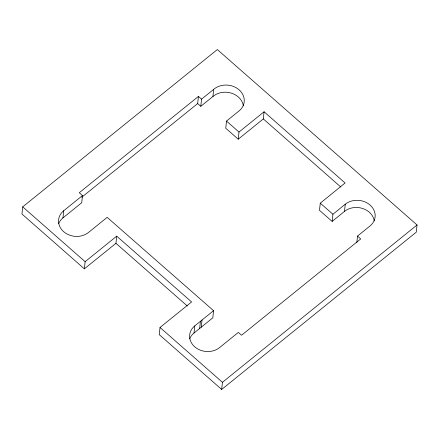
<?xml version="1.0" encoding="UTF-8"?>
<svg xmlns="http://www.w3.org/2000/svg" width="439" height="439" viewBox="0 0 439 439"><rect width="100%" height="100%" fill="white"/><g stroke="black" fill="none" stroke-linecap="round" stroke-linejoin="round"><path stroke-width="0.66" d="M201.55 99.143L198.428 96.404L197.665 103.566L200.788 106.304L201.55 99.143L213.683 89.353A17.725 14.899 6.1 0 1 238.695 89.479A17.725 14.899 6.1 0 1 239.464 110.595L226.519 121.071L225.75 128.232L238.234 139.201L238.997 132.04L264.08 111.764L345.109 182.992L320.272 203.175L319.488 210.341L332.158 221.41L332.921 214.243L345.257 204.223A17.576 14.772 6.1 0 1 370.072 205.046A17.576 14.772 6.1 0 1 370.017 225.97L357.511 236.078L356.819 242.591M332.158 221.41L344.5 211.389L345.257 204.223M22.713 206.857L21.95 214.018L84.365 268.844L115.945 243.316L116.708 236.155L191.607 301.944L160.026 327.472L159.258 334.633L221.673 389.453L416.287 232.143L417.05 224.982L217.327 49.547L22.713 206.857L85.128 261.682L84.365 268.844M58.596 223.78A17.571 14.772 6.1 0 1 62.942 217.909L63.704 210.747L82.494 195.564L79.289 192.71L198.428 96.404M82.494 195.564L81.731 202.719L62.942 217.909M200.788 106.304L212.915 96.509L213.683 89.353M189.664 338.913A17.576 14.772 6.1 0 1 194.011 333.036L194.773 325.881L213.568 310.686L107.171 217.365L88.458 232.494A17.571 14.772 6.1 0 1 63.65 231.671A17.571 14.772 6.1 0 1 63.704 210.747M194.011 333.036L199.668 328.465L200.431 321.304M199.668 328.465L201.271 327.165L202.039 320.009M213.568 310.686L212.805 317.847L201.271 327.165M221.673 389.453L222.441 382.292L417.05 224.982M238.234 139.201L263.312 118.925L264.08 111.764M81.714 197.287L197.665 103.566M85.128 261.682L116.708 236.155M320.272 203.175L332.921 214.243M263.312 118.925L340.757 186.992M226.519 121.071L238.997 132.04M115.945 243.316L187.25 305.95M160.026 327.472L222.441 382.292M357.511 236.078L360.704 238.948L241.565 335.253L238.339 332.416L219.527 347.622A17.576 14.772 6.1 0 1 194.713 346.805A17.576 14.772 6.1 0 1 194.773 325.881M212.915 96.509A17.725 14.899 6.1 0 1 231.348 93.134A17.725 14.899 6.1 0 1 243.376 105.925M344.5 211.389A17.576 14.772 6.1 0 1 362.554 208.437A17.576 14.772 6.1 0 1 374.275 220.91"/></g></svg>
